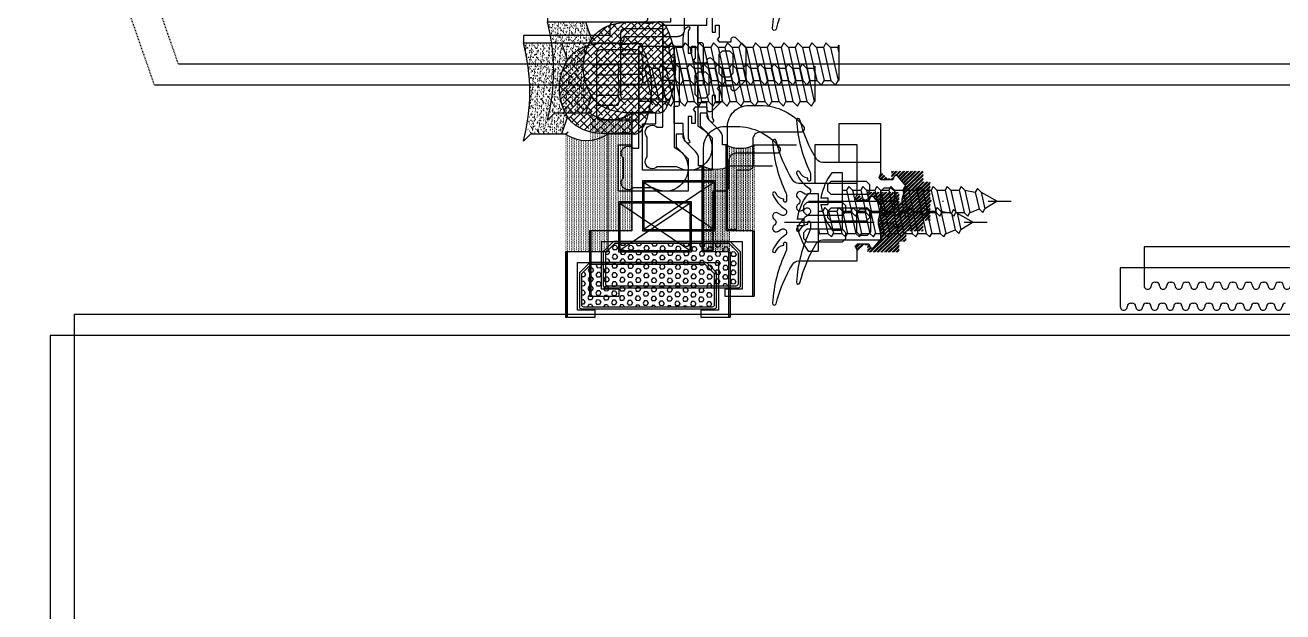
# Model space of a CAD drawing. Header units: inches. Extents: x 4821 to 127877, y 58012 to 433683.
# Drawn here: x 34333.7 to 34512.4, y 148843.4 to 148926.7 of the extents above; entities that cross this region are included whole.
import ezdxf

# ---------------------------------------------------------------- set-up
doc = ezdxf.new("R2010")
doc.units = ezdxf.units.IN
doc.header["$MEASUREMENT"] = 0
for name, pattern in [('$1$Center', [29.999999, 12, -6, 6, -6]), ('$1$DASHDOT', [25.4, 12.7, -6.35, 0, -6.35]), ('$1$DASHED', [19.05, 12.7, -6.35]), ('$1$DASHED2', [0.375, 0.25, -0.125])]:
    doc.linetypes.add(name, pattern=pattern)
for name, color, linetype in [('$1$A-HAT', 8, 'Continuous'), ('$1$ACC', 2, 'Continuous'), ('A-FURN-FIXD', 10, 'Continuous'), ('A-WAL-CMU', 7, 'Continuous')]:
    doc.layers.add(name, color=color, linetype=linetype)

# ---------------------------------------------------------------- blocks, each defined once
blk = doc.blocks.new('$1$M6x25')
at = {"color": 71}
for p, q in [((-6, 4.5), (-6, -4.5)), ((0, 5), (-5.5, 5)), ((0, 5), (0, -5)), ((0.82, 2.34), (0, 2.34)), ((1.19, 3), (0.82, 2.34)), ((0.82, 2.34), (1.88, -2.34)), ((1.85, 2.34), (1.19, 3)), ((1.85, 2.34), (2.91, -2.34)), ((2.82, 2.34), (1.85, 2.34)), ((3.19, 3), (2.82, 2.34)), ((2.82, 2.34), (3.88, -2.34)), ((3.85, 2.34), (3.19, 3)), ((3.85, 2.34), (4.91, -2.34)), ((4.82, 2.34), (3.85, 2.34)), ((5.19, 3), (4.82, 2.34)), ((4.82, 2.34), (5.88, -2.34)), ((5.85, 2.34), (5.19, 3)), ((5.85, 2.34), (6.91, -2.34)), ((6.82, 2.34), (5.85, 2.34)), ((7.19, 3), (6.82, 2.34)), ((6.82, 2.34), (7.88, -2.34)), ((7.85, 2.34), (7.19, 3)), ((7.85, 2.34), (8.91, -2.34)), ((8.82, 2.34), (7.85, 2.34)), ((9.19, 3), (8.82, 2.34)), ((8.82, 2.34), (9.88, -2.34)), ((9.85, 2.34), (9.19, 3)), ((9.85, 2.34), (10.91, -2.34)), ((10.82, 2.34), (9.85, 2.34)), ((11.19, 3), (10.82, 2.34)), ((10.82, 2.34), (11.88, -2.34)), ((11.85, 2.34), (11.19, 3)), ((11.85, 2.34), (12.91, -2.34)), ((12.82, 2.34), (11.85, 2.34)), ((13.19, 3), (12.82, 2.34)), ((12.82, 2.34), (13.88, -2.34)), ((13.85, 2.34), (13.19, 3)), ((13.85, 2.34), (14.91, -2.34)), ((14.82, 2.34), (13.85, 2.34)), ((15.19, 3), (14.82, 2.34)), ((14.82, 2.34), (15.88, -2.34)), ((15.85, 2.34), (15.19, 3)), ((15.85, 2.34), (16.91, -2.34)), ((16.82, 2.34), (15.85, 2.34)), ((17.19, 3), (16.82, 2.34)), ((16.82, 2.34), (17.88, -2.34)), ((17.85, 2.34), (17.19, 3)), ((17.85, 2.34), (18.91, -2.34)), ((18.82, 2.34), (17.85, 2.34)), ((19.19, 3), (18.82, 2.34)), ((18.82, 2.34), (19.88, -2.34)), ((19.85, 2.34), (19.19, 3)), ((19.85, 2.34), (20.91, -2.34)), ((20.82, 2.34), (19.85, 2.34)), ((21.19, 3), (20.82, 2.34)), ((20.82, 2.34), (21.88, -2.34)), ((21.85, 2.34), (21.19, 3)), ((21.85, 2.34), (22.91, -2.34)), ((22.82, 2.34), (21.85, 2.34)), ((23.19, 3), (22.82, 2.34)), ((22.82, 2.34), (23.88, -2.34)), ((23.85, 2.34), (23.19, 3)), ((23.85, 2.34), (24.91, -2.34)), ((24.82, 2.34), (23.85, 2.34)), ((25, 2.66), (24.82, 2.34)), ((24.82, 2.34), (25, 1.56)), ((25, 2.66), (25, -2.34)), ((1.88, -2.34), (0, -2.34)), ((1.88, -2.34), (2.54, -3)), ((2.54, -3), (2.91, -2.34)), ((2.91, -2.34), (3.88, -2.34)), ((3.88, -2.34), (4.54, -3)), ((4.54, -3), (4.91, -2.34)), ((4.91, -2.34), (5.88, -2.34)), ((5.88, -2.34), (6.54, -3)), ((6.54, -3), (6.91, -2.34)), ((6.91, -2.34), (7.88, -2.34)), ((7.88, -2.34), (8.54, -3)), ((8.54, -3), (8.91, -2.34)), ((8.91, -2.34), (9.88, -2.34)), ((9.88, -2.34), (10.54, -3)), ((10.54, -3), (10.91, -2.34)), ((10.91, -2.34), (11.88, -2.34)), ((11.88, -2.34), (12.54, -3)), ((12.54, -3), (12.91, -2.34)), ((12.91, -2.34), (13.88, -2.34)), ((13.88, -2.34), (14.54, -3)), ((14.54, -3), (14.91, -2.34)), ((14.91, -2.34), (15.88, -2.34)), ((15.88, -2.34), (16.54, -3)), ((16.54, -3), (16.91, -2.34)), ((16.91, -2.34), (17.88, -2.34)), ((17.88, -2.34), (18.54, -3)), ((18.54, -3), (18.91, -2.34)), ((18.91, -2.34), (19.88, -2.34)), ((19.88, -2.34), (20.54, -3)), ((20.54, -3), (20.91, -2.34)), ((20.91, -2.34), (21.88, -2.34)), ((21.88, -2.34), (22.54, -3)), ((22.54, -3), (22.91, -2.34)), ((22.91, -2.34), (23.88, -2.34)), ((23.88, -2.34), (24.54, -3)), ((24.54, -3), (24.91, -2.34)), ((24.91, -2.34), (25, -2.34)), ((0, -5), (-5.5, -5))]:
    blk.add_line(p, q, dxfattribs=at)
at = {"color": 71, "linetype": '$1$DASHED', "ltscale": 100}
for p, q in [((-6, 2.89), (-3, 2.89)), ((-6, 1.44), (-3, 1.44)), ((-6, -1.44), (-3, -1.44)), ((-6, -2.89), (-3, -2.89))]:
    blk.add_line(p, q, dxfattribs=at)
at = {"color": 2, "linetype": '$1$Center', "ltscale": 10}
blk.add_line((-7.77, 0), (26.88, 0), dxfattribs=at)
at = {"color": 71}
for centre, start, end in [((-5.5, 4.5), 90, 180), ((-5.5, -4.5), 180, 270)]:
    blk.add_arc(centre, 0.5, start, end, dxfattribs=at)
at = {"color": 71, "linetype": '$1$DASHED', "ltscale": 100}
for centre, radius, start, end in [((-4.2, 2.17), 1.4, 329.0209, 30.9791), ((-8.11, 0), 5.31, 344.2222, 15.7778), ((-4.2, -2.17), 1.4, 329.0209, 30.9791)]:
    blk.add_arc(centre, radius, start, end, dxfattribs=at)
blk = doc.blocks.new('$1$butile2')
h = blk.add_hatch(color=11)
h.dxf.hatch_style = 1
h.paths.add_polyline_path([(9.3, 0.2), (0, 0.2), (0, 0), (9.3, 0)])
at = {"color": 11}
blk.add_lwpolyline([(9.3, 0.2), (0, 0.2), (0, 0), (9.3, 0)], close=True, dxfattribs=at)
blk = doc.blocks.new('$1$inner silicone')
h = blk.add_hatch()
h.set_pattern_fill('DOTS', scale=4)
h.paths.add_polyline_path([(12.2, 0), (12.2, -0.2), (12.2, -4), (0, -4, 0.23607), (0, 0)])
at = {"color": 7}
blk.add_line((12.2, -0.2), (12.2, 0), dxfattribs=at)
blk.add_arc((-4, -2), 4.47, 333.4347, 26.5653, dxfattribs=at)
blk = doc.blocks.new('$1$outer silicone')
h = blk.add_hatch()
h.set_pattern_fill('DOTS', scale=4)
h.paths.add_polyline_path([(16.7, 0), (16.7, -5.8), (16.7, -6), (0, -6, 0.293351), (0, 0)])
at = {"color": 7}
blk.add_line((16.7, -5.8), (16.7, -6), dxfattribs=at)
blk.add_arc((-4.67, -3), 5.55, 327.3018, 32.6982, dxfattribs=at)
blk = doc.blocks.new('$1$GTSY500112')
at = {"layer": 'A-FURN-FIXD'}
blk.add_lwpolyline([(5.93, -11.75, 0.57735), (5.07, -11.75, -1), (4.2, -11.25), (4.49, -10.75, 0.965781), (3.64, -10.22, -0.138673), (1.56, -11.98, -1.037842), (1.37, -11.52, 0.283592), (2.23, -10.43, -0.584426), (2.31, -10.4, 1.39494), (2.44, -10), (1.75, -10, 0.111575), (1.32, -10.1, -0.09543), (-6.01, -12, -0.91232), (-6.08, -11.51, 0.076551), (-0.47, -9.14, 0.260148), (0, -8.29), (0, 0), (1.56, 0), (2.11, -0.24), (2.45, 0.05), (2.45, 1.67), (1.96, 1.89), (1.81, 2.1), (1.92, 2.38), (3.29, 3.53), (5.21, 3.03), (5.79, 3.03), (7.71, 3.53), (9.08, 2.38), (9.19, 2.1), (9.03, 1.89), (8.55, 1.67), (8.55, 0.05), (8.88, -0.24), (9.44, 0), (11, 0), (11, -8.29, 0.260148), (11.47, -9.14, 0.076551), (17.08, -11.51, -0.91232), (17, -12, -0.09543), (9.68, -10.1, 0.111575), (9.25, -10), (8.55, -10, 1.39494), (8.69, -10.4, -0.584426), (8.77, -10.43, 0.283592), (9.62, -11.52, -1.037842), (9.43, -11.98, -0.138673), (7.36, -10.22, 0.965781), (6.51, -10.75), (6.8, -11.25, -1)], format="xyb", close=True, dxfattribs=at)
for points in [[(4.13, -0.07), (3.64, 0.42), (3.64, 1.47), (4.13, 1.96), (6.87, 1.96), (7.36, 1.47), (7.36, 0.42), (6.87, -0.07)], [(4.01, -1.58), (4.5, -2.07), (4.5, -7.11), (4.01, -7.6), (3.19, -7.6), (2.7, -7.11), (2.7, -2.07), (3.19, -1.58)], [(7.81, -7.6), (6.99, -7.6), (6.5, -7.11), (6.5, -2.07), (6.99, -1.58), (7.81, -1.58), (8.3, -2.07), (8.3, -7.11)]]:
    blk.add_lwpolyline(points, close=True, dxfattribs=at)
blk = doc.blocks.new('$1$GTSY500502')
at = {"color": 151}
blk.add_lwpolyline([(-1.78, 2.38, -0.668179), (-2.07, 1.7), (-2.35, 1.7), (-2.35, 0), (-2.01, -0.29), (-1.68, 0), (0, 0), (0, -0.49), (-1, -0.49), (-1, -0.99), (1.91, -0.99, 0.15392), (2.48, -0.81, -0.807191), (2.77, -1.07, -0.191853), (2.18, -1.52, -0.072848), (0.68, -1.72), (0, -1.72), (0, -3), (-2.5, -3), (-2.5, -2.5, 0.414214), (-2.8, -2.2), (-8.2, -2.2, 0.414214), (-8.5, -2.5), (-8.5, -3), (-11, -3), (-11, -1.72), (-11.68, -1.72, -0.072848), (-13.18, -1.52, -0.191853), (-13.77, -1.07, -0.807191), (-13.48, -0.81, 0.15392), (-12.91, -0.99), (-10, -0.99), (-10, -0.49), (-11, -0.49), (-11, 0), (-9.32, 0), (-8.99, -0.29), (-8.65, 0), (-8.65, 1.7), (-8.93, 1.7, -0.668179), (-9.22, 2.38), (-7.8, 3.8), (-3.2, 3.8)], format="xyb", close=True, dxfattribs=at)
blk.add_lwpolyline([(-3.64, 0.49), (-4.13, 0), (-6.87, 0), (-7.36, 0.49), (-7.36, 1.47), (-6.87, 1.96), (-4.13, 1.96), (-3.64, 1.47)], close=True, dxfattribs=at)
blk = doc.blocks.new('$1$RHS4.2x22')
at = {"layer": 'A-FURN-FIXD'}
for p, q in [((1.42, 4.1), (0, 4.1)), ((0, -4.1), (0, 4.1)), ((-17.85, 2.1), (-18.13, 1.58)), ((-17.33, 1.58), (-17.85, 2.1)), ((-15.85, 2.1), (-16.14, 1.58)), ((-15.33, 1.58), (-15.85, 2.1)), ((-13.85, 2.1), (-14.14, 1.58)), ((-13.33, 1.58), (-13.85, 2.1)), ((-11.86, 2.1), (-12.14, 1.58)), ((-11.33, 1.58), (-11.86, 2.1)), ((-9.86, 2.1), (-10.15, 1.58)), ((-9.86, 2.1), (-9.34, 1.58)), ((-7.86, 2.1), (-8.15, 1.58)), ((-7.34, 1.58), (-7.86, 2.1)), ((-5.86, 2.1), (-6.15, 1.58)), ((-5.34, 1.58), (-5.86, 2.1)), ((-3.87, 2.1), (-4.15, 1.58)), ((-3.34, 1.58), (-3.87, 2.1)), ((-1.87, 2.1), (-2.16, 1.58)), ((-1.35, 1.58), (-1.87, 2.1)), ((0, 1.87), (-0.16, 1.58)), ((-22, 0), (-20.26, 1.09)), ((-19.72, -1.3), (-22, 0)), ((-19.98, 1.61), (-20.26, 1.09)), ((-19.72, -1.3), (-20.26, 1.09)), ((-19.45, 1.09), (-19.98, 1.61)), ((-18.23, 1.58), (-19.45, 1.09)), ((-18.91, -1.3), (-19.45, 1.09)), ((-17.42, -1.58), (-18.13, 1.58)), ((-16.14, 1.58), (-17.33, 1.58)), ((-16.61, -1.58), (-17.33, 1.58)), ((-15.42, -1.58), (-16.14, 1.58)), ((-14.61, -1.58), (-15.33, 1.58)), ((-14.14, 1.58), (-15.33, 1.58)), ((-13.43, -1.58), (-14.14, 1.58)), ((-12.62, -1.58), (-13.33, 1.58)), ((-12.14, 1.58), (-13.33, 1.58)), ((-11.43, -1.58), (-12.14, 1.58)), ((-10.62, -1.58), (-11.33, 1.58)), ((-10.15, 1.58), (-11.33, 1.58)), ((-9.43, -1.58), (-10.15, 1.58)), ((-8.62, -1.58), (-9.34, 1.58)), ((-8.15, 1.58), (-9.34, 1.58)), ((-7.43, -1.58), (-8.15, 1.58)), ((-6.63, -1.58), (-7.34, 1.58)), ((-6.15, 1.58), (-7.34, 1.58)), ((-5.44, -1.58), (-6.15, 1.58)), ((-4.63, -1.58), (-5.34, 1.58)), ((-4.15, 1.58), (-5.34, 1.58)), ((-3.44, -1.58), (-4.15, 1.58)), ((-3.44, -1.58), (-4.15, 1.58)), ((-2.63, -1.58), (-3.34, 1.58)), ((-2.16, 1.58), (-3.34, 1.58)), ((-1.44, -1.58), (-2.16, 1.58)), ((-0.63, -1.58), (-1.35, 1.58)), ((-0.16, 1.58), (-1.35, 1.58)), ((0, 0.87), (-0.16, 1.58)), ((3.05, 0.46), (2.04, 0.46)), ((2.04, -0.46), (2.04, 0.46)), ((-19.72, -1.3), (-19.2, -1.82)), ((-19.2, -1.82), (-18.91, -1.3)), ((-17.42, -1.58), (-18.91, -1.3)), ((-17.42, -1.58), (-16.9, -2.1)), ((-16.9, -2.1), (-16.61, -1.58)), ((-15.42, -1.58), (-16.61, -1.58)), ((-15.42, -1.58), (-14.9, -2.1)), ((-14.9, -2.1), (-14.61, -1.58)), ((-13.43, -1.58), (-14.61, -1.58)), ((-13.43, -1.58), (-12.9, -2.1)), ((-12.9, -2.1), (-12.62, -1.58)), ((-11.43, -1.58), (-12.62, -1.58)), ((-11.43, -1.58), (-10.91, -2.1)), ((-10.91, -2.1), (-10.62, -1.58)), ((-9.43, -1.58), (-10.62, -1.58)), ((-9.43, -1.58), (-8.91, -2.1)), ((-8.91, -2.1), (-8.62, -1.58)), ((-7.43, -1.58), (-8.62, -1.58)), ((-7.43, -1.58), (-6.91, -2.1)), ((-6.91, -2.1), (-6.63, -1.58)), ((-5.44, -1.58), (-6.63, -1.58)), ((-5.44, -1.58), (-4.91, -2.1)), ((-4.91, -2.1), (-4.63, -1.58)), ((-3.44, -1.58), (-4.63, -1.58)), ((-3.44, -1.58), (-2.92, -2.1)), ((-2.92, -2.1), (-2.63, -1.58)), ((-1.44, -1.58), (-2.63, -1.58)), ((-1.44, -1.58), (-0.92, -2.1)), ((-0.92, -2.1), (-0.63, -1.58)), ((0, -1.58), (-0.63, -1.58)), ((3.05, -0.46), (2.04, -0.46)), ((1.42, -4.1), (0, -4.1))]:
    blk.add_line(p, q, dxfattribs=at)
at = {"layer": 'A-FURN-FIXD', "linetype": '$1$DASHDOT'}
blk.add_line((4.78, 0), (-24, 0), dxfattribs=at)
at = {"layer": 'A-FURN-FIXD'}
for centre, start, end in [((-5.01, -0.91), 9.6294, 37.9057), ((-5.01, 0.91), 322.0943, 350.3706)]:
    blk.add_arc(centre, 8.15, start, end, dxfattribs=at)
blk = doc.blocks.new('$1$silicone2')
at = {"ltscale": 0.5}
h = blk.add_hatch(dxfattribs=at)
h.set_pattern_fill('ANSI38', color=21, scale=5.416667, style=0)
h.set_pattern_definition([(45, (28504.06546, 7659.8265), (-0.478770216, 0.478770216), []), (135, (28504.06546, 7659.8265), (-1.43631065, 0.478770216), [1.692708333, -1.015625])])
h.paths.add_polyline_path([(-12.41, 16.77), (-12.72, 16.52), (-12.91, 16.28), (-13.01, 16.04), (-13.03, 15.8), (-13, 15.57), (-12.95, 15.33), (-12.88, 15.09), (-12.82, 14.85), (-12.79, 14.61), (-12.79, 14.35), (-12.8, 14.07), (-12.83, 13.76), (-12.87, 13.43), (-12.9, 13.05), (-12.93, 12.63), (-12.95, 12.15), (-12.95, 11.61), (-12.92, 11.03), (-12.86, 10.41), (-12.75, 9.78), (-12.59, 9.14), (-12.37, 8.52), (-12.07, 7.92), (-11.7, 7.36), (-11.24, 6.85), (-10.71, 6.41), (-10.11, 6.02), (-9.45, 5.7), (-8.75, 5.45), (-8.02, 5.26), (-7.27, 5.15), (-6.5, 5.11), (-5.73, 5.15), (-4.98, 5.26), (-4.25, 5.45), (-3.55, 5.7), (-2.89, 6.02), (-2.29, 6.41), (-1.76, 6.85), (-1.3, 7.36), (-0.93, 7.92), (-0.63, 8.52), (-0.41, 9.14), (-0.25, 9.78), (-0.14, 10.41), (-0.08, 11.03), (-0.05, 11.61), (-0.05, 12.15), (-0.07, 12.63), (-0.1, 13.05), (-0.13, 13.43), (-0.17, 13.76), (-0.2, 14.07), (-0.21, 14.35), (-0.21, 14.61), (-0.18, 14.85), (-0.12, 15.09), (-0.05, 15.33), (0, 15.57), (0.03, 15.8), (0.01, 16.04), (-0.09, 16.28), (-0.28, 16.52), (-0.59, 16.77), (-1.03, 17.02), (-1.59, 17.28), (-2.25, 17.52), (-3, 17.73), (-3.81, 17.92), (-4.68, 18.07), (-5.58, 18.16), (-6.5, 18.19), (-7.42, 18.16), (-8.32, 18.07), (-9.19, 17.92), (-10, 17.73), (-10.75, 17.52), (-11.41, 17.28), (-11.97, 17.02)])
h = blk.add_hatch()
h.set_pattern_fill('AR-SAND', color=11, scale=0.325)
h.set_pattern_definition([(37.5, (28504.06546, 7705.84134), (-0.020472841, 0.626217725), [0, -0.494, 0, -0.5525, 0, -0.528125]), (7.5, (28504.0655, 7705.8413), (0.57517743, 0.917197471), [0, -0.2665, 0, -0.44525, 0, -0.170625]), (327.5, (28503.6657, 7705.84134), (1.012096105, 0.001839192), [0, -0.1625, 0, -0.585, 0, -0.76375]), (317.5, (28503.6657, 7705.8413), (0.976991146, 0.285244559), [0, -0.08125, 0, -0.3835, 0, -0.43875])])
edge = h.paths.add_edge_path()
edge.add_arc((-7.69, -32.01), 32.92, 88.3807, 99.2846)
edge.add_line((-13, 0.48), (-13, 5.42))
edge.add_line((-13, 5.42), (-10.47, 6.26))
edge.add_line((-10.47, 6.26), (-10.11, 6.02))
edge.add_line((-10.11, 6.02), (-9.45, 5.7))
edge.add_line((-9.45, 5.7), (-8.75, 5.45))
edge.add_line((-8.75, 5.45), (-8.02, 5.26))
edge.add_line((-8.02, 5.26), (-7.27, 5.15))
edge.add_line((-7.27, 5.15), (-6.5, 5.11))
edge.add_line((-6.5, 5.11), (-5.73, 5.15))
edge.add_line((-5.73, 5.15), (-4.98, 5.26))
edge.add_line((-4.98, 5.26), (-4.25, 5.45))
edge.add_line((-4.25, 5.45), (-3.55, 5.7))
edge.add_line((-3.55, 5.7), (-2.89, 6.02))
edge.add_line((-2.89, 6.02), (-2.53, 6.26))
edge.add_line((-2.53, 6.26), (0, 5.42))
edge.add_line((0, 5.42), (0, 0))
edge.add_arc((-6.5, -23.05), 23.95, 74.2533, 90.6193)
at = {"color": 21, "ltscale": 0.5}
blk.add_lwpolyline([(-12.41, 16.77), (-12.72, 16.52), (-12.91, 16.28), (-13.01, 16.04), (-13.03, 15.8), (-13, 15.57), (-12.95, 15.33), (-12.88, 15.09), (-12.82, 14.85), (-12.79, 14.61), (-12.79, 14.35), (-12.8, 14.07), (-12.83, 13.76), (-12.87, 13.43), (-12.9, 13.05), (-12.93, 12.63), (-12.95, 12.15), (-12.95, 11.61), (-12.92, 11.03), (-12.86, 10.41), (-12.75, 9.78), (-12.59, 9.14), (-12.37, 8.52), (-12.07, 7.92), (-11.7, 7.36), (-11.24, 6.85), (-10.71, 6.41), (-10.11, 6.02), (-9.45, 5.7), (-8.75, 5.45), (-8.02, 5.26), (-7.27, 5.15), (-6.5, 5.11), (-5.73, 5.15), (-4.98, 5.26), (-4.25, 5.45), (-3.55, 5.7), (-2.89, 6.02), (-2.29, 6.41), (-1.76, 6.85), (-1.3, 7.36), (-0.93, 7.92), (-0.63, 8.52), (-0.41, 9.14), (-0.25, 9.78), (-0.14, 10.41), (-0.08, 11.03), (-0.05, 11.61), (-0.05, 12.15), (-0.07, 12.63), (-0.1, 13.05), (-0.13, 13.43), (-0.17, 13.76), (-0.2, 14.07), (-0.21, 14.35), (-0.21, 14.61), (-0.18, 14.85), (-0.12, 15.09), (-0.05, 15.33), (0, 15.57), (0.03, 15.8), (0.01, 16.04), (-0.09, 16.28), (-0.28, 16.52), (-0.59, 16.77), (-1.03, 17.02), (-1.59, 17.28), (-2.25, 17.52), (-3, 17.73), (-3.81, 17.92), (-4.68, 18.07), (-5.58, 18.16), (-6.5, 18.19), (-7.42, 18.16), (-8.32, 18.07), (-9.19, 17.92), (-10, 17.73), (-10.75, 17.52), (-11.41, 17.28), (-11.97, 17.02)], close=True, dxfattribs=at)
blk.add_lwpolyline([(-10.47, 6.26), (-13, 5.42), (-13, 1), (-14, 0, -0.12901), (0, 0), (0, 5.42), (-2.53, 6.26)], format="xyb", dxfattribs=at)
blk = doc.blocks.new('FIRST SLAB EDGE')
at = {"extrusion": (-5.69003e-07, 1.56101e-06, 1)}
h = blk.add_hatch(dxfattribs=at)
h.set_pattern_fill('ANSI32', angle=179.0162)
h.set_pattern_definition([(224.016208986, (621118.67673, -1343831.5998), (0.2605731915, -0.26967871972), []), (224.016208986, (621118.5, -1343831.59677), (0.2605731915, -0.26967871972), [])])
h.paths.add_polyline_path([(1142638.29, -1728493.1), (1142638.29, -1728494.6), (1142639.29, -1728494.6), (1142639.29, -1728497.05), (1142639.59, -1728497.35), (1142639.29, -1728497.65), (1142639.29, -1728500.1), (1142638.29, -1728500.1), (1142638.29, -1728501.6), (1142633.79, -1728501.6), (1142633.79, -1728500.6), (1142633.19, -1728500.6), (1142632.29, -1728501.5), (1142632.29, -1728501.29), (1142632.05, -1728500.74), (1142632.35, -1728500.4), (1142633.97, -1728500.4), (1142634.18, -1728500.89), (1142634.39, -1728501.04), (1142634.67, -1728500.94), (1142635.82, -1728499.57), (1142635.33, -1728497.64), (1142635.33, -1728497.07), (1142635.82, -1728495.14), (1142634.67, -1728493.77), (1142634.39, -1728493.67), (1142634.18, -1728493.82), (1142633.97, -1728494.3), (1142632.35, -1728494.3), (1142632.05, -1728493.97), (1142632.29, -1728493.42), (1142632.29, -1728493.2), (1142633.19, -1728494.1), (1142633.79, -1728494.1), (1142633.79, -1728493.1)])
h = blk.add_hatch(dxfattribs=at)
h.set_pattern_fill('HEX', color=140, scale=3, angle=179.0162)
h.set_pattern_definition([(179.01620899, (635272.17644, -1336634.0815), (-0.011151949, -0.6494233088), [0.375, -0.75]), (299.01620899, (635272.17644, -1336634.0815), (0.56799305774, 0.3150537833), [0.375, -0.75]), (239.01620899, (635271.8015, -1336634.07505), (0.55684110875, -0.3343695255), [0.375, -0.75])])
edge = h.paths.add_edge_path()
edge.add_line((1142612.04, -1728509.05), (1142612.04, -1728504.8))
edge.add_arc((1142611.74, -1728504.8), 0.3, 359.9998, 404.9998)
edge.add_line((1142611.96, -1728504.59), (1142610.81, -1728503.44))
edge.add_arc((1142610.6, -1728503.65), 0.3, 404.9998, 449.9998)
edge.add_line((1142610.6, -1728503.35), (1142594.59, -1728503.35))
edge.add_arc((1142594.59, -1728503.65), 0.3, 449.9998, 494.9998)
edge.add_line((1142594.38, -1728503.44), (1142593.23, -1728504.59))
edge.add_arc((1142593.44, -1728504.8), 0.3, 494.9998, 539.9998)
edge.add_line((1142593.14, -1728504.8), (1142593.14, -1728509.05))
edge.add_arc((1142593.44, -1728509.05), 0.3, 539.9998, 629.9998)
edge.add_line((1142593.44, -1728509.35), (1142611.74, -1728509.35))
edge.add_arc((1142611.74, -1728509.05), 0.3, 269.9998, 359.9998)
at = {"layer": '$1$A-HAT', "linetype": '$1$DASHED2', "ltscale": 0.5, "extrusion": (-5.69003e-07, 1.56101e-06, 1), "elevation": -3.68}
blk.add_lwpolyline([(1142532.46, -1728477.85), (1142367.25, -1728002.24), (1142532.42, -1727670.55)], dxfattribs=at)
at = {"layer": '$1$ACC', "color": 101, "extrusion": (-5.69003e-07, 1.56101e-06, 1), "elevation": -3.35}
for points in [[(1142612.04, -1728509.65, 0.414214), (1142612.34, -1728509.35), (1142612.34, -1728504.67, 0.198912), (1142612.26, -1728504.46), (1142610.93, -1728503.14, 0.198912), (1142610.72, -1728503.05), (1142594.47, -1728503.05, 0.198912), (1142594.26, -1728503.14), (1142592.93, -1728504.46, 0.198912), (1142592.84, -1728504.67), (1142592.84, -1728509.35, 0.414214), (1142593.14, -1728509.65)], [(1142612.04, -1728509.05), (1142612.04, -1728504.8, 0.198912), (1142611.96, -1728504.59), (1142610.81, -1728503.44, 0.198912), (1142610.6, -1728503.35), (1142594.59, -1728503.35, 0.198912), (1142594.38, -1728503.44), (1142593.23, -1728504.59, 0.198912), (1142593.14, -1728504.8), (1142593.14, -1728509.05, 0.414214), (1142593.44, -1728509.35), (1142611.74, -1728509.35, 0.414214)]]:
    blk.add_lwpolyline(points, format="xyb", close=True, dxfattribs=at)
at = {"color": 81, "linetype": '$1$Center', "ltscale": 25, "extrusion": (-5.69003e-07, 1.56101e-06, 1)}
blk.add_line((1142532.46, -1728477.85, 0), (1142786.76, -1728477.85, 0), dxfattribs=at)
at = {"color": 165, "linetype": 'Continuous', "extrusion": (-5.69003e-07, 1.56101e-06, 1)}
for p, q in [((1142585.89, -1728484.85, 0), (1142584.89, -1728485.85, 0)), ((1142590.89, -1728484.85, 0), (1142585.89, -1728484.85, 0)), ((1142590.89, -1728484.85, 0), (1142585.89, -1728484.85, 0)), ((1142614.29, -1728489.35, 0), (1142620.29, -1728489.35, 0))]:
    blk.add_line(p, q, dxfattribs=at)
at = {"color": 7, "extrusion": (-5.69003e-07, 1.56101e-06, 1)}
blk.add_line((1142590.89, -1728484.85, 0), (1142591.25, -1728484.53, 0), dxfattribs=at)
blk.add_line((1142590.89, -1728484.85, 0), (1142591.25, -1728484.53, 0), dxfattribs=at)
at = {"color": 52, "extrusion": (-5.69003e-07, 1.56101e-06, 1)}
for p, q in [((1142608.59, -1728494.65, 0), (1142598.59, -1728501.35, 0)), ((1142598.59, -1728494.65, 0), (1142608.59, -1728501.35, 0))]:
    blk.add_line(p, q, dxfattribs=at)
at = {"color": 31, "extrusion": (-5.69003e-07, 1.56101e-06, 1)}
for p, q in [((1142757.59, -1728503.85, 0), (1142669.69, -1728503.85, 0)), ((1142669.69, -1728503.85, 0), (1142669.69, -1728509.35, 0)), ((1142671.19, -1728508.85, 0), (1142671.39, -1728508.85, 0)), ((1142673.39, -1728508.85, 0), (1142673.59, -1728508.85, 0)), ((1142675.59, -1728508.85, 0), (1142675.79, -1728508.85, 0)), ((1142677.79, -1728508.85, 0), (1142677.99, -1728508.85, 0)), ((1142679.99, -1728508.85, 0), (1142680.19, -1728508.85, 0)), ((1142682.19, -1728508.85, 0), (1142682.39, -1728508.85, 0)), ((1142684.39, -1728508.85, 0), (1142684.59, -1728508.85, 0)), ((1142686.59, -1728508.85, 0), (1142686.79, -1728508.85, 0)), ((1142688.79, -1728508.85, 0), (1142688.99, -1728508.85, 0)), ((1142690.99, -1728508.85, 0), (1142691.19, -1728508.85, 0)), ((1142670.69, -1728509.35, 0), (1142670.69, -1728509.35, 0))]:
    blk.add_line(p, q, dxfattribs=at)
at = {"color": 16, "linetype": 'Continuous', "extrusion": (-5.69003e-07, 1.56101e-06, 1)}
blk.add_line((1142614.09, -1728510.85, 0), (1142614.29, -1728510.85, 0), dxfattribs=at)
at = {"color": 3, "linetype": '$1$Center', "ltscale": 50, "extrusion": (-5.69003e-07, 1.56101e-06, 1), "elevation": -3.35}
blk.add_lwpolyline([(1142599.19, -1728471.35), (1142599.19, -1728470.95), (1142606.8, -1728470.95, 0.414214), (1142607.8, -1728469.95), (1142607.8, -1728467.35), (1142618.09, -1728467.35), (1142618.63, -1728466.69, 0.352941), (1142618.63, -1728466.31), (1142618.09, -1728465.65), (1142616.09, -1728465.65), (1142616.09, -1728466.15), (1142606.85, -1728466.15), (1142606.85, -1728465.65), (1142605.1, -1728465.65), (1142604.56, -1728466.31, 0.352941), (1142604.56, -1728466.69), (1142605.1, -1728467.35), (1142605.8, -1728467.35), (1142605.8, -1728468.95), (1142597.69, -1728468.95, 0.414214), (1142597.19, -1728469.45), (1142597.19, -1728470.85), (1142584.89, -1728470.85), (1142584.89, -1728471.85), (1142598.69, -1728471.85, 0.414214)], format="xyb", close=True, dxfattribs=at)
at = {"color": 7, "extrusion": (-5.69003e-07, 1.56101e-06, 1), "elevation": -3.35}
blk.add_lwpolyline([(1142603.31, -1728492.45), (1142600.51, -1728492.45, -1.010051), (1142599.09, -1728491.03), (1142599.09, -1728488.26, -1.010051), (1142600.51, -1728486.85), (1142601.29, -1728486.85), (1142601.29, -1728472.35), (1142606.29, -1728472.35), (1142606.29, -1728486.7, -1.08744)], format="xyb", close=True, dxfattribs=at)
at = {"color": 21, "linetype": 'Continuous', "extrusion": (-5.69003e-07, 1.56101e-06, 1), "elevation": -3.35}
blk.add_lwpolyline([(1142615.09, -1728487.55, 0.414214), (1142614.09, -1728488.55), (1142614.09, -1728489.95), (1142614.09, -1728489.95), (1142614.09, -1728491.35), (1142614.09, -1728491.35), (1142614.09, -1728492.25, -0.414214), (1142613.39, -1728492.95), (1142611.79, -1728492.95), (1142611.79, -1728501.35), (1142610.49, -1728501.35), (1142610.49, -1728491.35), (1142610.49, -1728491.35), (1142610.49, -1728489.95), (1142610.49, -1728489.95), (1142610.49, -1728486.75, -0.414214), (1142613.49, -1728483.75), (1142615.17, -1728483.75, -0.231514), (1142621.29, -1728486.74, -0.624419), (1142620.89, -1728487.55)], format="xyb", close=True, dxfattribs=at)
at = {"color": 16, "linetype": 'Continuous', "extrusion": (-5.69003e-07, 1.56101e-06, 1), "elevation": -3.35}
blk.add_lwpolyline([(1142607.89, -1728485.83, -0.198912), (1142607.59, -1728485.12), (1142607.59, -1728484.85), (1142606.59, -1728484.85), (1142606.59, -1728486.65), (1142608.29, -1728488.35), (1142608.29, -1728492.95), (1142598.39, -1728492.95), (1142598.39, -1728486.35), (1142600.29, -1728486.35), (1142600.29, -1728484.85), (1142596.89, -1728484.85), (1142596.89, -1728501.55), (1142591.09, -1728501.55), (1142591.09, -1728510.85), (1142595.09, -1728510.85), (1142595.09, -1728509.85), (1142592.59, -1728509.85), (1142592.59, -1728503.05), (1142612.59, -1728503.05), (1142612.59, -1728509.85), (1142610.09, -1728509.85), (1142610.09, -1728510.85), (1142614.09, -1728510.85), (1142614.09, -1728501.55), (1142610.29, -1728501.55), (1142610.29, -1728489.35), (1142609.79, -1728489.35), (1142609.79, -1728488.35, 0.198912), (1142609.36, -1728487.29)], format="xyb", close=True, dxfattribs=at)
at = {"color": 31, "extrusion": (-5.69003e-07, 1.56101e-06, 1), "elevation": -3.35}
blk.add_lwpolyline([(1142632.29, -1728491.85), (1142632.29, -1728486.35), (1142626.29, -1728486.35), (1142626.29, -1728491.85)], dxfattribs=at)
at = {"color": 16, "linetype": 'Continuous', "extrusion": (-5.69003e-07, 1.56101e-06, 1), "elevation": -3.35}
blk.add_lwpolyline([(1142608.79, -1728501.55), (1142608.79, -1728494.45), (1142598.39, -1728494.45), (1142598.39, -1728501.55)], close=True, dxfattribs=at)
at = {"color": 52, "extrusion": (-5.69003e-07, 1.56101e-06, 1), "elevation": -3.35}
blk.add_lwpolyline([(1142608.59, -1728501.35), (1142608.59, -1728494.65), (1142598.59, -1728494.65), (1142598.59, -1728501.35)], close=True, dxfattribs=at)
at = {"color": 31, "extrusion": (-5.69003e-07, 1.56101e-06, 1)}
for centre, start, end in [((1142671.19, -1728509.35, -3.35), 89.9998, 179.9998), ((1142671.39, -1728509.35, -3.35), 359.9998, 89.9998), ((1142673.39, -1728509.35, -3.35), 89.9998, 179.9998), ((1142673.59, -1728509.35, -3.35), 359.9998, 89.9998), ((1142675.59, -1728509.35, -3.35), 89.9998, 179.9998), ((1142675.79, -1728509.35, -3.35), 359.9998, 89.9998), ((1142677.79, -1728509.35, -3.35), 89.9998, 179.9998), ((1142677.99, -1728509.35, -3.35), 359.9998, 89.9998), ((1142679.99, -1728509.35, -3.35), 89.9998, 179.9998), ((1142680.19, -1728509.35, -3.35), 359.9998, 89.9998), ((1142682.19, -1728509.35, -3.35), 89.9998, 179.9998), ((1142682.39, -1728509.35, -3.35), 359.9998, 89.9998), ((1142684.39, -1728509.35, -3.35), 89.9998, 179.9998), ((1142684.59, -1728509.35, -3.35), 359.9998, 89.9998), ((1142686.59, -1728509.35, -3.35), 89.9998, 179.9998), ((1142686.79, -1728509.35, -3.35), 359.9998, 89.9998), ((1142688.79, -1728509.35, -3.35), 89.9998, 179.9998), ((1142688.99, -1728509.35, -3.35), 359.9998, 89.9998), ((1142690.99, -1728509.35, -3.35), 89.9998, 179.9998), ((1142691.19, -1728509.35, -3.35), 359.9998, 89.9998), ((1142693.19, -1728509.35, -3.35), 89.9998, 179.9998), ((1142670.19, -1728509.35, -3.35), 179.9998, 359.9998), ((1142672.39, -1728509.35, -3.35), 179.9998, 359.9998), ((1142674.59, -1728509.35, -3.35), 179.9998, 359.9998), ((1142676.79, -1728509.35, -3.35), 179.9998, 359.9998), ((1142678.99, -1728509.35, -3.35), 179.9998, 359.9998), ((1142681.19, -1728509.35, -3.35), 179.9998, 359.9998), ((1142683.39, -1728509.35, -3.35), 179.9998, 359.9998), ((1142685.59, -1728509.35, -3.35), 179.9998, 359.9998), ((1142687.79, -1728509.35, -3.35), 179.9998, 359.9998), ((1142689.99, -1728509.35, -3.35), 179.9998, 359.9998), ((1142692.19, -1728509.35, -3.35), 179.9998, 359.9998)]:
    blk.add_arc(centre, 0.5, start, end, dxfattribs=at)
at = {"layer": 'A-WAL-CMU'}
blk.add_lwpolyline([(1142767.7, -1728513.46), (1142517.66, -1728513.46), (1142517.66, -1729313.46), (1142767.66, -1729313.46)], dxfattribs=at)
at = {"color": 7, "extrusion": (-5.69003e-07, 1.56101e-06, 1)}
for name, p, rotation in [('$1$GTSY500112', (1142632.29, -1728452.85, -3.35), 269.9997810401333), ('$1$GTSY500502', (1142609.29, -1728483.35, -3.35), 269.9997810401333), ('$1$M6x25', (1142601.29, -1728477.85, -3.35), 359.9997810401334), ('$1$outer silicone', (1142596.89, -1728484.85, -3.35), 269.9997810401333), ('$1$inner silicone', (1142614.29, -1728489.35, -3.35), 269.9997810401333), ('$1$RHS4.2x22', (1142626.79, -1728497.35, -3.35), 179.9997810401334), ('$1$butile2', (1142591.09, -1728510.85, -3.35), 89.99978104013346)]:
    blk.add_blockref(name, p, dxfattribs=dict(at, rotation=rotation))
at = {"color": 7, "extrusion": (5.69003e-07, -1.56101e-06, -1), "zscale": -1, "rotation": 90.00021895986666}
for name, p in [('$1$silicone2', (-1142584.89, -1728471.85, 3.35)), ('$1$GTSY500112', (-1142632.29, -1728502.85, 3.35)), ('$1$butile2', (-1142614.09, -1728510.85, 3.35))]:
    blk.add_blockref(name, p, dxfattribs=at)

msp = doc.modelspace()

# ---------------------------------------------------------------- block references
at = {"layer": 'A-WAL-CMU'}
for p in [(-1108176.96, 1877399.04), (-1108180.36, 1877396.06)]:
    msp.add_blockref('FIRST SLAB EDGE', p, dxfattribs=at)

doc.saveas('drawing.dxf')
